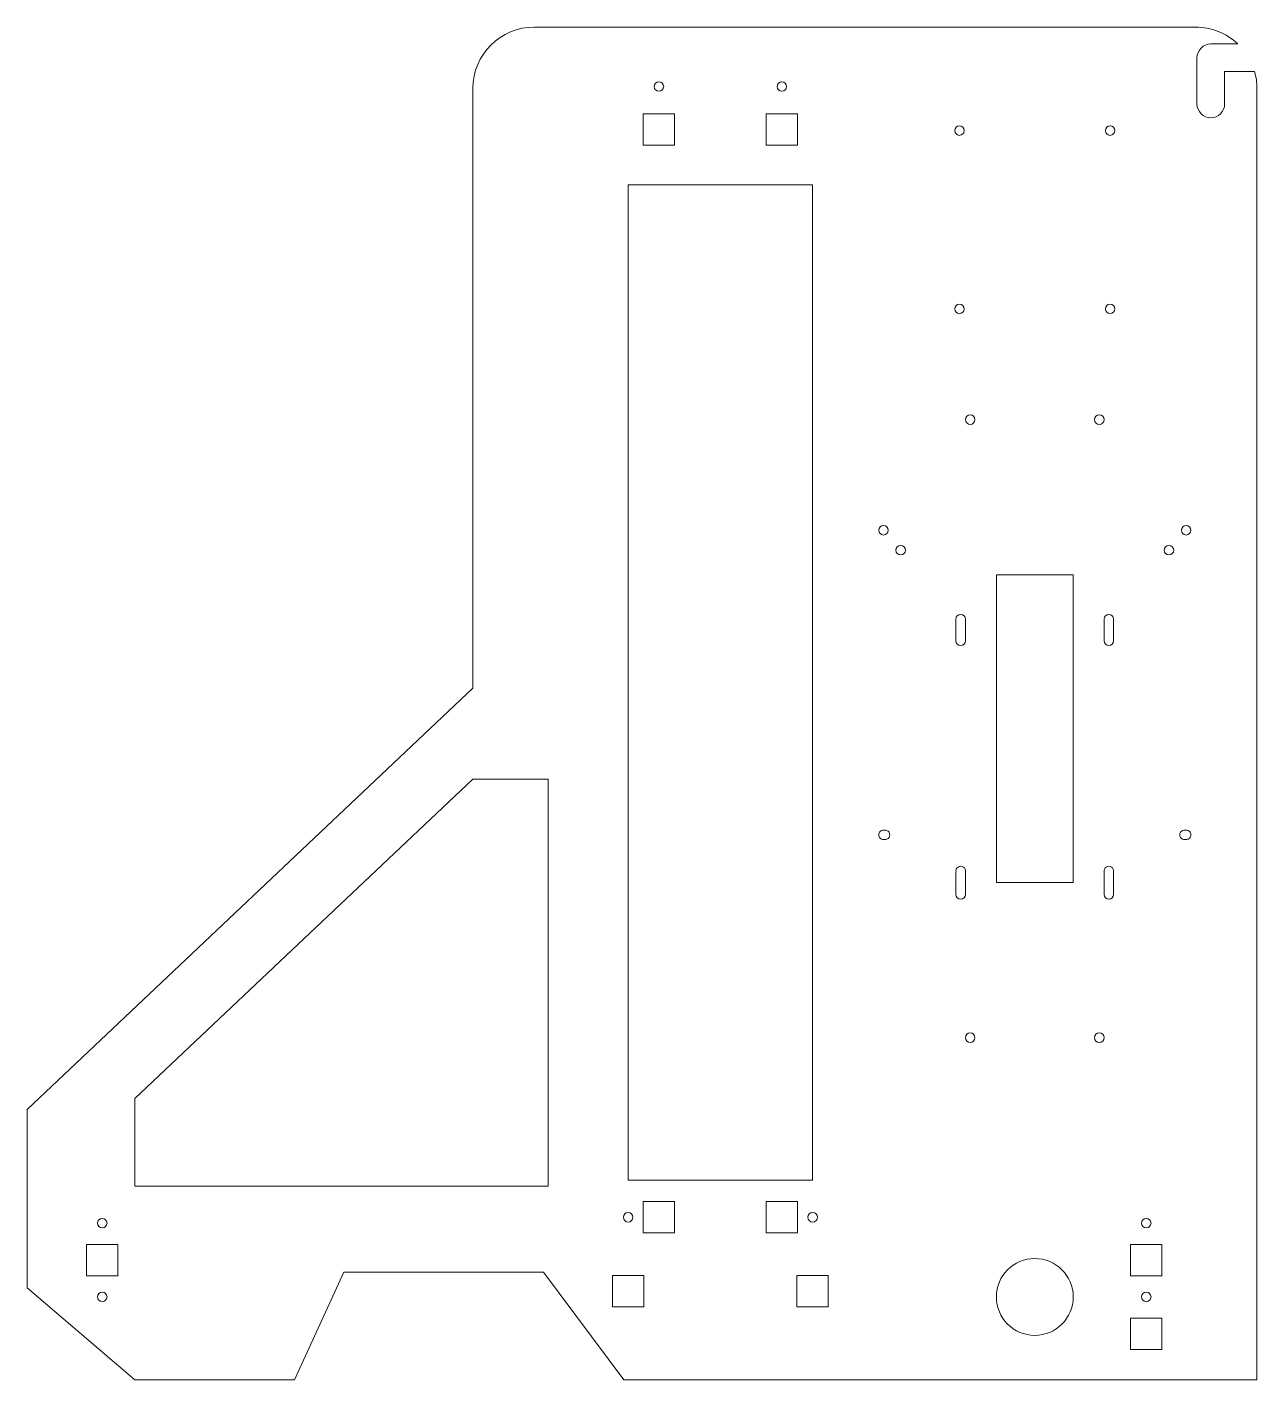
# Model space of a CAD drawing. Header units: millimetres. Extents: x -380 to 20, y -440 to 0.
import ezdxf

# ---------------------------------------------------------------- set-up
doc = ezdxf.new("R2010")
doc.units = ezdxf.units.MM

msp = doc.modelspace()

# ---------------------------------------------------------------- linework, layer by layer
at = {"color": 7, "linetype": 'Continuous', "lineweight": 15}
for p, q in [((0, 0), (-215, 0)), ((13.77, -5.5), (5, -5.5)), ((0.5, -10), (0.5, -25)), ((9.5, -25), (9.5, -14.5)), ((9.5, -14.5), (19.23, -14.5)), ((-235, -20), (-235, -215)), ((20, -440), (20, -20)), ((-179.6, -28.25), (-179.6, -38.45)), ((-169.4, -28.25), (-179.6, -28.25)), ((-169.4, -38.45), (-169.4, -28.25)), ((-139.6, -28.25), (-139.6, -38.45)), ((-129.4, -28.25), (-139.6, -28.25)), ((-129.4, -38.45), (-129.4, -28.25)), ((-179.6, -38.45), (-169.4, -38.45)), ((-139.6, -38.45), (-129.4, -38.45)), ((-184.5, -51.35), (-184.5, -375)), ((-124.5, -51.35), (-184.5, -51.35)), ((-124.5, -375), (-124.5, -51.35)), ((-64.75, -178.18), (-64.75, -278.18)), ((-39.75, -178.18), (-64.75, -178.18)), ((-39.75, -278.18), (-39.75, -178.18)), ((-77.9, -199.57), (-77.9, -192.57)), ((-74.8, -192.57), (-74.8, -199.57)), ((-29.7, -192.57), (-29.7, -199.57)), ((-26.6, -199.57), (-26.6, -192.57)), ((-235, -215), (-380, -352)), ((-235, -244.58), (-345, -348.51)), ((-210.5, -244.58), (-235, -244.58)), ((-210.5, -377), (-210.5, -244.58)), ((-77.9, -282.07), (-77.9, -275.07)), ((-74.8, -275.07), (-74.8, -282.07)), ((-29.7, -275.07), (-29.7, -282.07)), ((-26.6, -282.07), (-26.6, -275.07)), ((-64.75, -278.18), (-39.75, -278.18)), ((-380, -352), (-380, -410)), ((-345, -348.51), (-345, -377)), ((-345, -377), (-210.5, -377)), ((-184.5, -375), (-124.5, -375)), ((-179.6, -382), (-179.6, -392.2)), ((-169.4, -382), (-179.6, -382)), ((-169.4, -392.2), (-169.4, -382)), ((-139.6, -382), (-139.6, -392.2)), ((-129.4, -382), (-139.6, -382)), ((-129.4, -392.2), (-129.4, -382)), ((-360.65, -395.9), (-360.65, -406.1)), ((-350.45, -395.9), (-360.65, -395.9)), ((-350.45, -406.1), (-350.45, -395.9)), ((-179.6, -392.2), (-169.4, -392.2)), ((-139.6, -392.2), (-129.4, -392.2)), ((-21.1, -395.9), (-21.1, -406.1)), ((-10.9, -395.9), (-21.1, -395.9)), ((-10.9, -406.1), (-10.9, -395.9)), ((-360.65, -406.1), (-350.45, -406.1)), ((-293, -440), (-277, -405)), ((-277, -405), (-212, -405)), ((-212, -405), (-185.93, -440)), ((-189.6, -406), (-189.6, -416.2)), ((-179.4, -406), (-189.6, -406)), ((-179.4, -416.2), (-179.4, -406)), ((-129.6, -406), (-129.6, -416.2)), ((-119.4, -406), (-129.6, -406)), ((-119.4, -416.2), (-119.4, -406)), ((-21.1, -406.1), (-10.9, -406.1)), ((-380, -410), (-345, -440)), ((-189.6, -416.2), (-179.4, -416.2)), ((-129.6, -416.2), (-119.4, -416.2)), ((-21.1, -419.9), (-21.1, -430.1)), ((-10.9, -419.9), (-21.1, -419.9)), ((-10.9, -430.1), (-10.9, -419.9)), ((-21.1, -430.1), (-10.9, -430.1)), ((-345, -440), (-293, -440)), ((-185.93, -440), (20, -440))]:
    msp.add_line(p, q, dxfattribs=at)
for centre, radius in [((-174.5, -19.35), 1.55), ((-134.5, -19.35), 1.55), ((-76.75, -33.67), 1.55), ((-27.75, -33.67), 1.55), ((-76.75, -91.67), 1.55), ((-27.75, -91.67), 1.55), ((-73.25, -127.67), 1.55), ((-31.25, -127.67), 1.55), ((-101.46, -163.66), 1.55), ((-3.04, -163.66), 1.55), ((-95.88, -170.14), 1.55), ((-8.62, -170.14), 1.55), ((-73.25, -328.68), 1.55), ((-31.25, -328.68), 1.55), ((-184.5, -387.1), 1.55), ((-124.5, -387.1), 1.55), ((-355.55, -389), 1.55), ((-16, -389), 1.55), ((-52.25, -413), 12.5), ((-355.55, -413), 1.55), ((-16, -413), 1.55)]:
    msp.add_circle(centre, radius, dxfattribs=at)
for centre, radius, start, end in [((-215, -20), 20, 90, 180), ((0, -20), 20, 46.4688, 90), ((5, -10), 4.5, 90, 180), ((0, -20), 20, 0, 15.962), ((5, -25), 4.5, 180, 0), ((-76.35, -192.57), 1.55, 0, 180), ((-28.15, -192.57), 1.55, 0, 180), ((-76.35, -199.57), 1.55, 180, 0), ((-28.15, -199.57), 1.55, 180, 0), ((-101.46, -262.69), 1.55, 80.3434, 279.6566), ((-100.94, -262.69), 1.55, 260.3434, 99.6566), ((-3.56, -262.69), 1.55, 80.3434, 279.6566), ((-3.04, -262.69), 1.55, 260.3434, 99.6566), ((-76.35, -274.48), 1.55, 348.8401, 191.1599), ((-76.35, -275.07), 1.55, 168.8401, 180), ((-76.35, -275.07), 1.55, 0, 11.1599), ((-28.15, -274.48), 1.55, 348.8401, 191.1599), ((-28.15, -275.07), 1.55, 168.8401, 180), ((-28.15, -275.07), 1.55, 0, 11.1599), ((-76.35, -282.07), 1.55, 180, 0), ((-28.15, -282.07), 1.55, 180, 0)]:
    msp.add_arc(centre, radius, start, end, dxfattribs=at)

doc.saveas('drawing.dxf')
